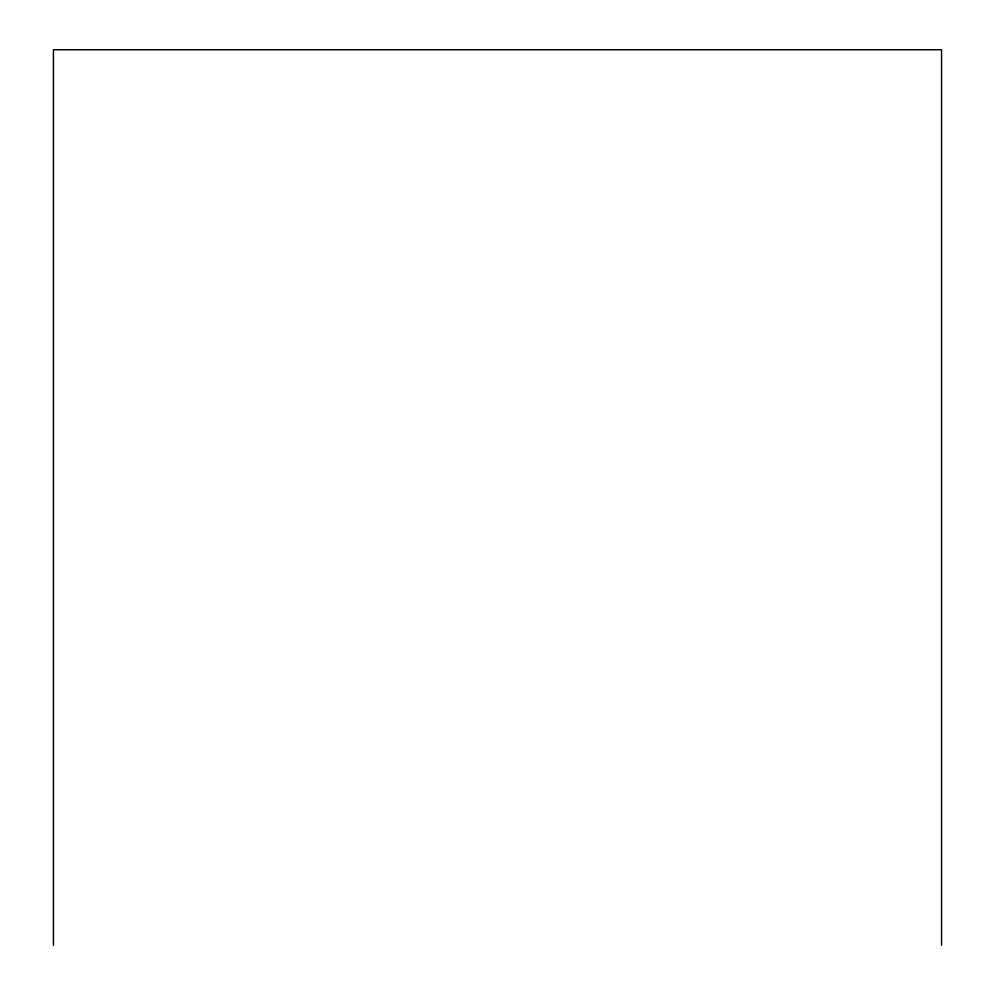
<?xml version="1.0" encoding="UTF-8"?>
<svg xmlns="http://www.w3.org/2000/svg" width="995" height="995" viewBox="0 0 995 995"><rect width="100%" height="100%" fill="white"/><g stroke="black" fill="none" stroke-linecap="round" stroke-linejoin="round"><path stroke-width="1.49" d="M941.568 945.25L941.568 49.75L53.431 49.75L53.431 945.25"/></g></svg>
